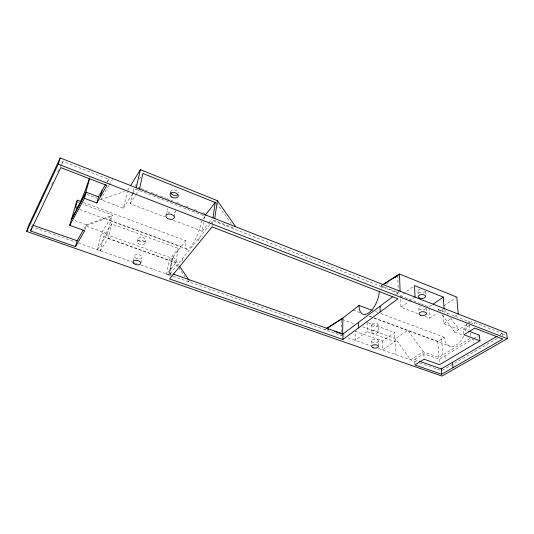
<?xml version="1.0" encoding="UTF-8"?>
<svg xmlns="http://www.w3.org/2000/svg" width="534" height="534" viewBox="0 0 534 534"><rect width="100%" height="100%" fill="white"/><g stroke="black" fill="none" stroke-linecap="round" stroke-linejoin="round"><path stroke-width="0.4" stroke-dasharray="2.67 2" d="M341.099 335.385L341.146 332.949M341.166 332.141L341.426 319.172M212.058 226.87L212.285 225.348M212.398 224.587L212.959 220.776L397.77 292.952L397.817 294.414M173.543 220.282L202.206 231.242L203.581 222.458M204.081 219.26L204.575 216.063L133.727 188.342L130.162 203.701L165.019 217.024M198.715 240.807L199.189 237.81M182.041 261.34L182.541 258.403M178.222 266.82L172.222 258.022L169.165 274.95L166.521 274.342L175.753 262.828L178.296 248.43L111.646 223.913L103.743 236.609L100.138 251.02L97.261 250.005L101.607 232.844L112.454 215.169L82.797 204.101M170.099 276.038L170.613 273.154L172.182 273.708M168.964 275.197L172.021 258.276L185.832 240.727A19.478 4.899 -69.3 0 0 191.152 246.261A19.478 4.899 -69.3 0 0 201.598 220.709M171.641 274.329L170.099 273.788L173.149 256.847L179.164 265.658M166.521 274.342L169.124 260.125L178.296 248.43M174.418 216.804L175.412 211.464M166.034 215.062L167.075 209.715M140.916 262.648L141.991 257.535M145.001 243.137L145.575 240.387M133.193 261.139L134.301 256.026M137.425 241.615L138.019 238.872M108.836 185.612L100.759 199.649L123.414 208.227L127.266 192.02M100.138 251.02L108.062 238.498L111.646 223.913M107.461 233.718L111.773 216.283L85.694 225.842L107.461 233.718L97.261 250.005M107.688 182.354L108.495 179.25L62.692 161.348L60.202 166.588M84.926 229.94L86.341 224.714L112.454 215.169M61.717 164.465L62.692 161.348M51.685 184.57L52.746 182.321M57.719 171.835L58.78 169.585M106.873 182.107L108.495 179.25M84.058 228.679L86.341 224.714L73.872 220.175M109.236 184.911L112.467 179.297M127.653 190.398L130.029 186.526M135.049 186.219L136.37 184.096M139.447 179.144L142.531 174.197M123.414 208.227L132.245 194.109M132.692 193.401L135.342 189.169M130.162 203.701L135.469 195.311M135.916 194.61L139.014 189.724M203.127 218.766L206.184 214.882M202.206 231.242L208.353 223.592M208.867 222.952L211.945 219.127M170.099 273.788L209.902 224.56M210.409 223.933L213.507 220.101L234.366 228.258M189.343 280.57L188.375 281.698L187.447 280.343M324.892 329.685L326.374 328.53M398.177 290.136L398.251 292.592L381.116 285.897L382.311 284.962M381.323 288.166L383.946 286.124M386.569 284.088L389.847 281.538M395.801 294.421L398.251 292.592M418.029 313.765L400.961 307.244L400.587 295.909L413.169 286.591M367.152 322.489L367.172 331.634L355.137 340.318L355.21 331.294L382.371 340.986L394.666 332.528L394.906 341.6L382.511 349.937L382.371 340.986M400.961 307.244L408.33 301.924M408.997 301.443L414.351 297.578M431.726 305.094L429.009 306.97L421.326 303.979M439.295 310.955L438.327 309.633L440.39 308.238M443.821 305.915L456.136 297.578M425.004 316.435L429.663 318.211L437.226 313.124M439.976 311.275L443.414 308.959M443.006 314.8L443.627 323.551L451.283 318.571M454.761 316.308L456.85 314.947M381.116 285.897L382.504 285.022M369.515 316.155L437.793 341.386L444.281 337.301A16.647 9.972 -68.8 0 0 452.078 346.466A16.647 9.972 -68.8 0 0 463.892 335.839M468.011 322.369L469.146 321.655L469.379 324.125M469.98 338.563L438.821 357.386L423.355 351.826L410.613 359.816L395.427 338.683L362.559 326.808M442.199 314.92L454.794 332.108L466.796 324.585M469.613 322.816L472.436 321.047M414.831 364.141L414.631 359.522L423.836 353.782L439.228 359.295L472.99 339.017L473.371 343.015M463.866 333.937L463.439 329.084L470.12 324.919M470.788 324.498L474.125 322.416L502.134 333.363L502.334 334.978M473.698 338.589L478.651 335.619M499.978 334.618L502.134 333.363M497.234 338.443L454.768 363.113L454.948 365.43M502.274 335.512L505.151 333.843M442.332 370.322L453.386 363.914M100.759 199.649L124.582 191.459M30.972 226.369L75.454 242.009M78.585 243.11L133.907 262.554M134.688 262.828L137.031 263.649M140.936 265.024L172.235 276.025M173.009 276.298L344.997 336.754M348.121 337.848L370.783 345.818M378.599 348.562L416.82 361.999M419.924 363.087L440.864 370.449M414.631 359.522L418.549 360.904M103.743 236.609L169.124 260.125M108.062 238.498L175.753 262.828M367.172 331.634L394.906 341.6M342.214 319.452L353.949 323.697M101.607 232.844L172.021 258.276M367.913 322.763L394.666 332.528M109.45 220.068L181.226 246.588M353.108 310.094L360.136 312.69M79.606 209.421L187.421 249.231M369.468 316.462L371.03 317.036M374.147 318.191L450.589 346.419M76.549 201.772L78.892 202.646M83.624 202.54L185.832 240.727M375.335 311.536L377.658 312.403M380.762 313.565L444.281 337.301M86.895 194.396L96.908 198.187M454.794 332.108L463.118 335.272M443.627 323.551L459.04 329.445L450.255 317.483M463.439 329.084L467.991 330.826M438.327 309.633L469.146 321.655M400.587 295.909L420.558 303.686M138.152 187.307L140.462 188.215M141.23 188.515L147.391 190.938M151.242 192.454L157.403 194.87M160.487 196.078L165.874 198.201M166.648 198.501L172.809 200.924M176.654 202.433L181.28 204.248M185.899 206.064L189.75 207.579M194.369 209.388L198.221 210.903M202.84 212.719L205.149 213.627M444.401 309.5L447.819 314.159M423.355 351.826L407.802 330.306L395.427 338.683L395.861 354.629M216.604 202.9L231.095 223.586M178.683 267.494L185.144 276.966M474.125 322.416L474.285 324.051M469.453 324.952L469.913 329.899M470.22 333.196L470.454 335.666M442.619 309.233L442.953 314.005M444.989 355.838L445.256 359.729M441.645 338.957L442.733 355.023M439.228 359.295L439.475 363.167M437.793 341.386L438.821 357.386M429.056 307.778L429.663 318.211M425.251 291.364L425.518 296.163M426.192 308.358L426.332 310.835M423.836 353.782L424.076 358.447M418.009 291.257L418.162 294.454M418.836 308.198L419.003 311.496M397.717 275.417L398.15 289.321M378.152 324.932A3.331 1.709 0.1 0 1 372.899 326.161A3.331 1.709 0.1 0 1 373.46 323.21A3.331 1.709 0.1 0 1 378.152 324.932L378.239 332.075A3.351 1.695 0.1 0 1 372.952 333.283A3.351 1.695 0.1 0 1 373.52 330.359A3.351 1.695 0.1 0 1 378.239 332.075M378.352 341.126A3.378 1.675 0.2 0 1 373.026 342.307A3.378 1.675 0.2 0 1 373.593 339.417A3.378 1.675 0.2 0 1 378.352 341.126L378.406 345.838M371.517 324.612L371.564 331.748M371.624 340.792L371.657 346.286M425.865 308.539A3.685 1.936 -2.3 0 1 420.211 309.446A3.685 1.936 -2.3 0 1 420.285 306.369M175.419 210.77A4.259 2.617 11.7 0 1 172.849 213.226M169.645 212.826A4.259 2.617 11.7 0 1 167.903 208.547M466.309 323.437A16.647 9.972 -68.8 0 1 465.434 331.681M425.191 291.083A3.625 1.976 -2.6 0 1 419.357 292.525A3.625 1.976 -2.6 0 1 420.251 289.114M170.56 191.813A4.185 2.65 12.1 0 1 174.665 189.991A4.185 2.65 12.1 0 1 178.75 192.861M135.162 257.748A3.918 2.176 11.8 0 0 141.757 258.062A3.918 2.176 11.8 0 0 137.518 254.504A3.918 2.176 11.8 0 0 135.162 257.748M138.266 243.364A3.865 2.209 12.1 0 0 144.774 243.671A3.865 2.209 12.1 0 0 140.609 240.066A3.865 2.209 12.1 0 0 138.266 243.364M138.853 240.62A3.858 2.216 12.2 0 0 145.348 240.927A3.858 2.216 12.2 0 0 141.196 237.316A3.858 2.216 12.2 0 0 138.853 240.62"/><path stroke-width="0.8" d="M358.508 327.943L358.534 322.329M342.895 339.484L397.95 298.793L212.058 226.87L169.578 278.928L342.895 339.484L342.995 333.964L172.963 273.982M214.755 218.553L217.371 200.664L140.389 169.652L130.429 185.879M212.973 217.852L215.242 202.493L142.965 173.49L139.454 189.023M136.223 187.754L140.389 169.652M100.379 196.826L102.001 190.678M31.553 227.985L30.598 230.948L75.501 246.628L84.726 230.688L69.747 225.308L84.452 198.314L96.861 202.98L98.483 196.866L105.652 184.25M75.501 246.628L77.116 240.741L83.244 230.101M89.492 179.01L85.353 193.815L71.463 219.32L69.747 225.308M84.452 198.314L86.161 192.187L98.483 196.866M71.529 219.327L76.549 201.772L77.383 200.21L81.281 201.665M26.7 231.476L58.239 164.192L60.209 157.944L506.592 333.002L507.3 338.676L441.992 376.056L26.7 231.476L28.629 225.548L60.209 157.944M30.598 230.948L60.742 167.583L106.88 185.452L96.861 202.98M86.161 192.187L71.463 219.32M205.089 215.422L215.242 202.493M372.238 310.381L359.068 305.461L341.426 319.172L326.274 328.81M395.093 277.46L399.505 274.029L456.817 297.111L458.239 314.045M392.53 296.877L342.608 334.251L342.921 318.01L326.374 328.53L328.697 329.344M433.087 304.153L443.28 297.104L444.101 308.498M384.58 283.714L397.717 275.417M382.905 284.495L399.505 274.029L400.073 291.23M479.926 340.826L439.575 364.715L424.116 359.228L414.865 364.916L441.605 374.254L502.821 339.03L474.686 328.136L463.933 334.745L479.926 340.826L479.358 335.192L468.745 331.12M419.33 361.178L441.258 368.907L497.107 336.3M334.878 331.527L340.291 333.436M32.507 225.021L77.116 240.741M58.239 164.192L507.3 338.676M443.28 297.104L414.491 285.61L415.025 297.091M217.371 200.664L235.661 226.75M179.631 266.332L188.882 279.889M452.565 362.319L452.972 367.732M441.258 368.907L441.605 374.254M380.075 306.196L380.161 311.943M89.438 177.949A20.666 2.176 -69.4 0 1 78.898 204.822A20.666 2.176 -69.4 0 1 77.383 200.21M379.32 291.29A17.575 8.524 -69 0 1 368.74 312.891A17.575 8.524 -69 0 1 359.068 305.461M177.909 194.736A4.185 2.65 12.1 0 1 173.57 195.13A4.185 2.65 12.1 0 1 170.56 192.514M171.621 197.006A4.192 2.643 12 0 0 178.269 196.098A4.192 2.643 12 0 0 172.609 192.534A4.192 2.643 12 0 0 171.621 197.006M419.631 298.106A3.645 1.962 -2.5 0 0 425.498 296.677A3.645 1.962 -2.5 0 0 420.565 294.715A3.645 1.962 -2.5 0 0 419.631 298.106M373.066 347.794A3.398 1.662 0.3 0 0 378.419 346.626A3.398 1.662 0.3 0 0 373.633 344.931A3.398 1.662 0.3 0 0 373.066 347.794M133.9 263.582A3.938 2.163 11.7 0 0 140.535 263.903A3.938 2.163 11.7 0 0 136.263 260.358A3.938 2.163 11.7 0 0 133.9 263.582M167.496 218.446A4.285 2.603 11.5 0 0 174.278 217.572A4.285 2.603 11.5 0 0 168.477 214.047A4.285 2.603 11.5 0 0 167.496 218.446M420.492 315.2A3.705 1.929 -2.2 0 0 426.452 313.812A3.705 1.929 -2.2 0 0 421.439 311.876A3.705 1.929 -2.2 0 0 420.492 315.2"/></g></svg>
